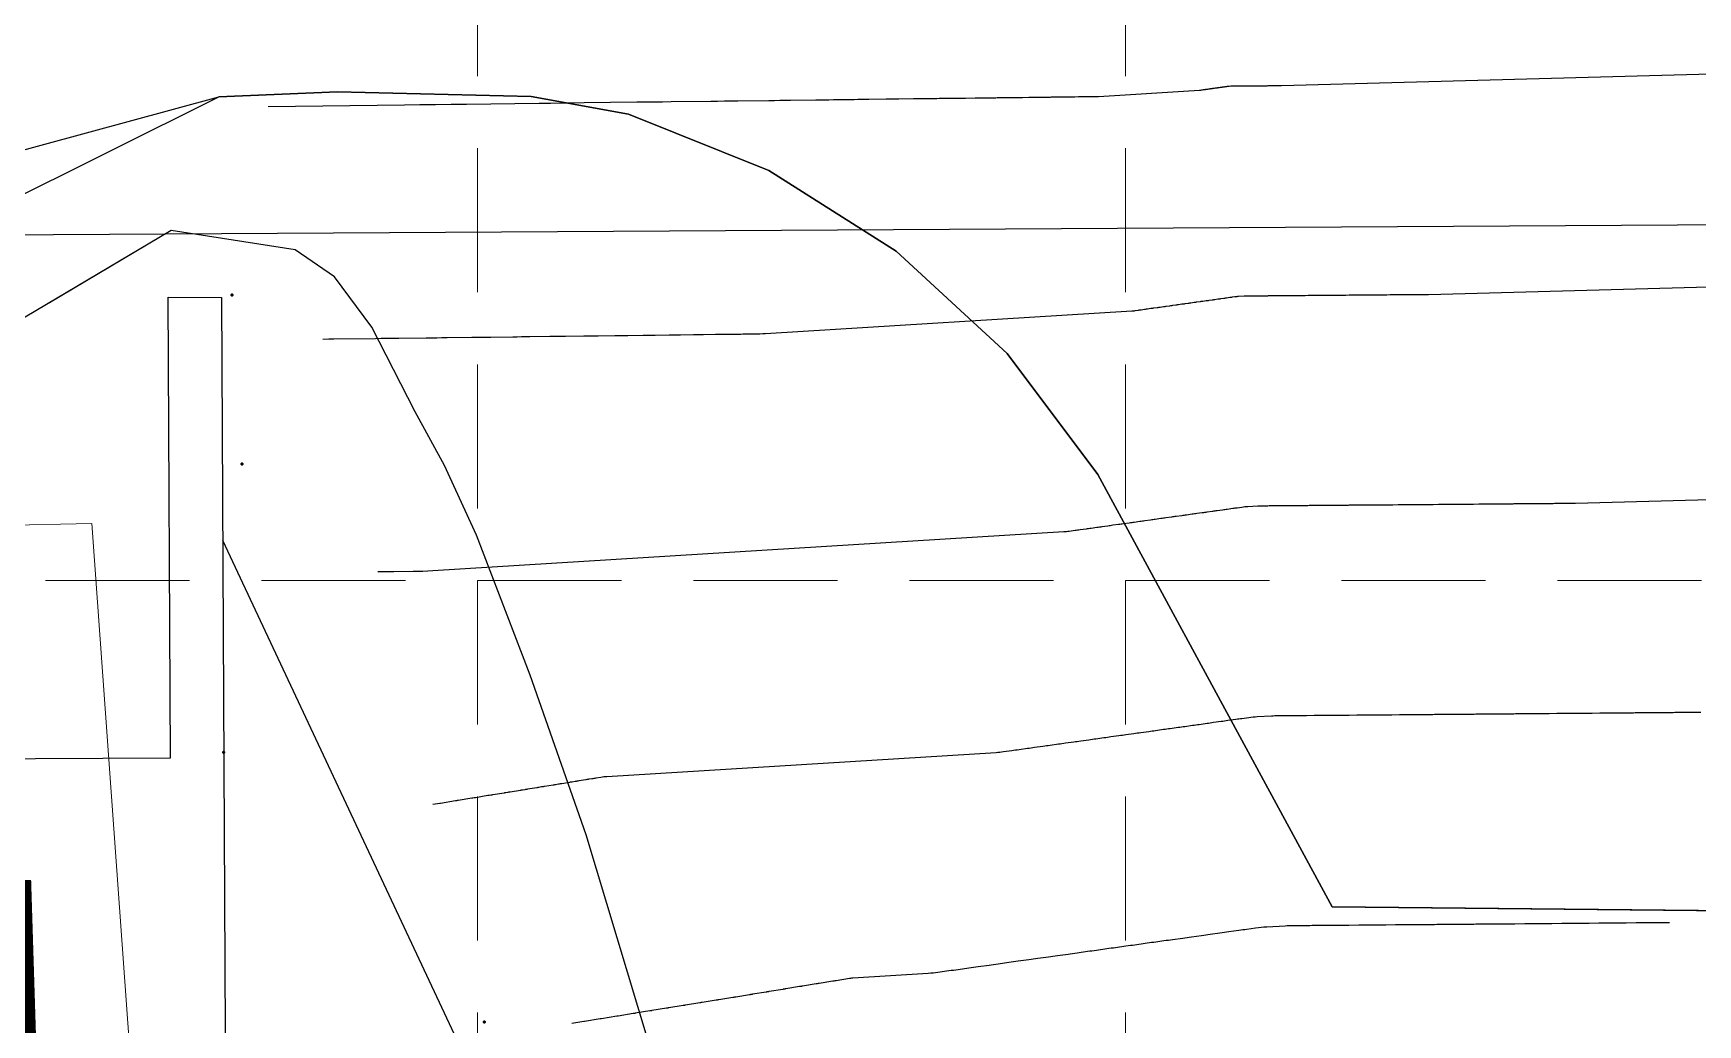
# Model space of a CAD drawing. Header units: feet. Extents: x 2331696 to 2332706, y 6924295 to 6924927.
# Drawn here: x 2332001.16 to 2332041.61, y 6924710.36 to 6924734.45 of the extents above; entities that cross this region are included whole.
import ezdxf

# ---------------------------------------------------------------- set-up
doc = ezdxf.new("R2010")
doc.units = ezdxf.units.FT
doc.header["$MEASUREMENT"] = 0
doc.linetypes.add('DASHED', pattern=[0.75, 0.5, -0.25])
doc.linetypes.add('HIDDEN', pattern=[0.375, 0.25, -0.125])
for name, color, linetype in [('BNDY', 7, 'Continuous'), ('EC', 35, 'Continuous'), ('EX-SPOT-ELEV', 7, 'Continuous'), ('EX-WL', 140, 'Continuous'), ('GRID', 254, 'HIDDEN'), ('Level 58', 7, 'Continuous'), ('PC', 35, 'Continuous'), ('SRF-FLT', 7, 'Continuous'), ('TXT-FRZ', 4, 'Continuous')]:
    doc.layers.add(name, color=color, linetype=linetype)

# ---------------------------------------------------------------- blocks, each defined once
blk = doc.blocks.new('SURFPT_127')
at = {"layer": 'Level 58', "color": 51, "linetype": 'Continuous', "lineweight": 53}
blk.add_point((0, 0), dxfattribs=at)
blk = doc.blocks.new('SURFPT_128')
at = {"layer": 'Level 58', "color": 51, "linetype": 'Continuous', "lineweight": 53}
blk.add_point((0, 0), dxfattribs=at)
blk = doc.blocks.new('SURFPT_135')
at = {"layer": 'Level 58', "color": 51, "linetype": 'Continuous', "lineweight": 53}
blk.add_point((0, 0), dxfattribs=at)
blk = doc.blocks.new('SURFPT_250')
at = {"layer": 'Level 58', "color": 51, "linetype": 'Continuous', "lineweight": 53}
blk.add_point((0, 0), dxfattribs=at)
blk = doc.blocks.new('SURFPT_442')
at = {"layer": 'Level 58', "color": 51, "linetype": 'Continuous', "lineweight": 53}
blk.add_point((0, 0), dxfattribs=at)
blk = doc.blocks.new('SURFPT_446')
at = {"layer": 'Level 58', "color": 51, "linetype": 'Continuous', "lineweight": 53}
blk.add_point((0, 0), dxfattribs=at)
blk = doc.blocks.new('SURFPT_447')
at = {"layer": 'Level 58', "color": 51, "linetype": 'Continuous', "lineweight": 53}
blk.add_point((0, 0), dxfattribs=at)
blk = doc.blocks.new('SURFPT_639')
at = {"layer": 'Level 58', "color": 51, "linetype": 'Continuous', "lineweight": 53}
blk.add_point((0, 0), dxfattribs=at)

msp = doc.modelspace()

# ---------------------------------------------------------------- linework, layer by layer
at = {"layer": 'BNDY', "linetype": 'Continuous', "lineweight": 0}
msp.add_lwpolyline([(2332407.681, 6924806.487), (2332041.18, 6924807.948), (2331770.228, 6924807.948), (2331758.557, 6924760.997), (2331747.073, 6924740.516), (2331779.692, 6924716.106), (2331821.81, 6924719.35), (2331922.003, 6924717.654), (2331921.934, 6924691.763), (2331923.208, 6924656.959), (2331965.925, 6924658.843), (2331963.632, 6924721.698), (2332002.581, 6924722.535), (2332003.901, 6924704.099), (2332100.536, 6924705.982), (2332103.049, 6924720.008), (2332172.135, 6924721.191), (2332172.838, 6924658.214), (2332216.086, 6924649.985), (2332218.475, 6924510.309)], dxfattribs=at)
at = {"layer": 'EC', "flags": 128}
for points, elevation in [([(2332062.811, 6924734.022), (2332031.496, 6924733.17), (2332031.49, 6924733.169), (2332031.484, 6924733.169), (2332031.478, 6924733.169), (2332031.472, 6924733.169), (2332031.453, 6924733.169), (2332031.449, 6924733.169), (2332031.445, 6924733.169), (2332031.441, 6924733.169), (2332031.436, 6924733.169), (2332031.415, 6924733.169), (2332031.41, 6924733.169), (2332031.405, 6924733.169), (2332031.401, 6924733.169), (2332031.396, 6924733.169), (2332031.375, 6924733.168), (2332031.37, 6924733.168), (2332031.366, 6924733.168), (2332031.361, 6924733.168), (2332031.357, 6924733.168), (2332031.335, 6924733.168), (2332031.331, 6924733.168), (2332031.326, 6924733.168), (2332031.322, 6924733.168), (2332031.317, 6924733.168), (2332031.296, 6924733.168), (2332031.291, 6924733.168), (2332031.287, 6924733.168), (2332031.282, 6924733.168), (2332031.278, 6924733.168), (2332031.257, 6924733.167), (2332031.252, 6924733.167), (2332031.247, 6924733.167), (2332031.243, 6924733.167), (2332031.238, 6924733.167), (2332031.217, 6924733.167), (2332031.213, 6924733.167), (2332031.208, 6924733.167), (2332031.204, 6924733.167), (2332031.199, 6924733.167), (2332031.178, 6924733.167), (2332031.173, 6924733.167), (2332031.169, 6924733.167), (2332031.164, 6924733.167), (2332031.16, 6924733.167), (2332031.138, 6924733.166), (2332031.134, 6924733.166), (2332031.129, 6924733.166), (2332031.125, 6924733.166), (2332031.12, 6924733.166), (2332031.099, 6924733.166), (2332031.095, 6924733.166), (2332031.09, 6924733.166), (2332031.085, 6924733.166), (2332031.081, 6924733.166), (2332031.06, 6924733.166), (2332031.055, 6924733.166), (2332031.051, 6924733.166), (2332031.046, 6924733.166), (2332031.042, 6924733.166), (2332031.021, 6924733.165), (2332031.016, 6924733.165), (2332031.011, 6924733.165), (2332031.007, 6924733.165), (2332031.002, 6924733.165), (2332030.981, 6924733.165), (2332030.977, 6924733.165), (2332030.972, 6924733.165), (2332030.968, 6924733.165), (2332030.963, 6924733.165), (2332030.942, 6924733.165), (2332030.937, 6924733.165), (2332030.933, 6924733.165), (2332030.928, 6924733.165), (2332030.924, 6924733.165), (2332030.903, 6924733.164), (2332030.898, 6924733.164), (2332030.894, 6924733.164), (2332030.889, 6924733.164), (2332030.885, 6924733.164), (2332030.864, 6924733.164), (2332030.859, 6924733.164), (2332030.855, 6924733.164), (2332030.85, 6924733.164), (2332030.845, 6924733.164), (2332030.824, 6924733.164), (2332030.82, 6924733.164), (2332030.815, 6924733.164), (2332030.811, 6924733.164), (2332030.806, 6924733.164), (2332030.785, 6924733.164), (2332030.781, 6924733.163), (2332030.776, 6924733.163), (2332030.772, 6924733.163), (2332030.767, 6924733.163), (2332030.746, 6924733.163), (2332030.742, 6924733.163), (2332030.737, 6924733.163), (2332030.733, 6924733.163), (2332030.728, 6924733.163), (2332030.707, 6924733.163), (2332030.702, 6924733.163), (2332030.698, 6924733.163), (2332030.693, 6924733.163), (2332030.689, 6924733.163), (2332030.668, 6924733.163), (2332030.663, 6924733.163), (2332030.659, 6924733.162), (2332030.654, 6924733.162), (2332030.65, 6924733.162), (2332030.629, 6924733.162), (2332030.624, 6924733.162), (2332030.62, 6924733.162), (2332030.615, 6924733.162), (2332030.611, 6924733.162), (2332030.59, 6924733.162), (2332030.585, 6924733.162), (2332030.581, 6924733.162), (2332030.576, 6924733.162), (2332030.572, 6924733.162), (2332030.551, 6924733.162), (2332030.546, 6924733.162), (2332030.542, 6924733.162), (2332030.537, 6924733.161), (2332030.533, 6924733.161), (2332030.512, 6924733.161), (2332030.507, 6924733.161), (2332030.503, 6924733.161), (2332030.498, 6924733.161), (2332030.494, 6924733.161), (2332030.473, 6924733.161), (2332030.468, 6924733.161), (2332030.464, 6924733.161), (2332030.459, 6924733.161), (2332030.455, 6924733.161), (2332030.434, 6924733.161), (2332030.429, 6924733.161), (2332030.425, 6924733.161), (2332030.42, 6924733.161), (2332030.416, 6924733.16), (2332030.395, 6924733.16), (2332030.39, 6924733.16), (2332030.386, 6924733.16), (2332030.381, 6924733.16), (2332030.377, 6924733.16), (2332030.356, 6924733.16), (2332030.351, 6924733.16), (2332030.347, 6924733.16), (2332030.342, 6924733.16), (2332030.338, 6924733.16), (2332030.317, 6924733.16), (2332030.312, 6924733.16), (2332030.308, 6924733.16), (2332030.303, 6924733.16), (2332030.299, 6924733.16), (2332030.278, 6924733.159), (2332030.273, 6924733.159), (2332030.269, 6924733.159), (2332030.264, 6924733.159), (2332030.26, 6924733.159), (2332030.221, 6924733.157), (2332030.215, 6924733.156), (2332030.209, 6924733.156), (2332030.203, 6924733.155), (2332030.198, 6924733.154), (2332030.179, 6924733.152), (2332030.174, 6924733.151), (2332030.17, 6924733.151), (2332030.166, 6924733.15), (2332030.162, 6924733.15), (2332030.141, 6924733.146), (2332030.136, 6924733.146), (2332030.131, 6924733.145), (2332030.127, 6924733.145), (2332030.122, 6924733.144), (2332030.101, 6924733.141), (2332030.097, 6924733.14), (2332030.092, 6924733.14), (2332030.088, 6924733.139), (2332030.083, 6924733.138), (2332030.062, 6924733.135), (2332030.057, 6924733.135), (2332030.053, 6924733.134), (2332030.048, 6924733.134), (2332030.043, 6924733.133), (2332030.022, 6924733.13), (2332030.017, 6924733.129), (2332030.013, 6924733.129), (2332030.008, 6924733.128), (2332030.004, 6924733.127), (2332029.982, 6924733.124), (2332029.977, 6924733.124), (2332029.973, 6924733.123), (2332029.968, 6924733.122), (2332029.964, 6924733.122), (2332029.942, 6924733.119), (2332029.937, 6924733.118), (2332029.933, 6924733.117), (2332029.928, 6924733.117), (2332029.923, 6924733.116), (2332029.901, 6924733.113), (2332029.897, 6924733.112), (2332029.892, 6924733.112), (2332029.887, 6924733.111), (2332029.883, 6924733.11), (2332029.861, 6924733.107), (2332029.856, 6924733.107), (2332029.851, 6924733.106), (2332029.847, 6924733.105), (2332029.842, 6924733.105), (2332029.82, 6924733.102), (2332029.815, 6924733.101), (2332029.81, 6924733.1), (2332029.805, 6924733.1), (2332029.801, 6924733.099), (2332029.778, 6924733.096), (2332029.774, 6924733.095), (2332029.769, 6924733.095), (2332029.764, 6924733.094), (2332029.759, 6924733.093), (2332029.737, 6924733.09), (2332029.732, 6924733.089), (2332029.727, 6924733.089), (2332029.722, 6924733.088), (2332029.718, 6924733.087), (2332029.695, 6924733.084), (2332029.69, 6924733.084), (2332029.685, 6924733.083), (2332029.681, 6924733.082), (2332029.676, 6924733.082), (2332029.653, 6924733.078), (2332029.648, 6924733.078), (2332029.643, 6924733.077), (2332029.638, 6924733.076), (2332029.633, 6924733.076), (2332029.611, 6924733.073), (2332029.606, 6924733.072), (2332029.601, 6924733.071), (2332029.596, 6924733.07), (2332029.591, 6924733.07), (2332029.568, 6924733.067), (2332029.563, 6924733.066), (2332029.558, 6924733.065), (2332029.553, 6924733.065), (2332029.548, 6924733.064), (2332029.525, 6924733.061), (2332029.52, 6924733.06), (2332029.515, 6924733.059), (2332029.51, 6924733.059), (2332029.505, 6924733.059), (2332027.049, 6924732.907), (2332027.029, 6924732.906), (2332027.01, 6924732.905), (2332026.991, 6924732.905), (2332026.972, 6924732.904), (2332026.909, 6924732.904), (2332026.896, 6924732.904), (2332026.882, 6924732.903), (2332026.869, 6924732.903), (2332026.856, 6924732.903), (2332026.778, 6924732.902), (2332026.762, 6924732.902), (2332026.745, 6924732.902), (2332026.729, 6924732.902), (2332026.712, 6924732.901), (2332026.632, 6924732.9), (2332026.615, 6924732.9), (2332026.598, 6924732.9), (2332026.581, 6924732.9), (2332026.564, 6924732.9), (2332026.476, 6924732.899), (2332026.457, 6924732.898), (2332026.439, 6924732.898), (2332026.42, 6924732.898), (2332026.401, 6924732.898), (2332026.307, 6924732.896), (2332026.287, 6924732.896), (2332026.267, 6924732.896), (2332026.246, 6924732.896), (2332026.226, 6924732.895), (2332026.124, 6924732.894), (2332026.102, 6924732.894), (2332026.08, 6924732.894), (2332026.058, 6924732.893), (2332026.036, 6924732.893), (2332025.924, 6924732.892), (2332025.9, 6924732.892), (2332025.876, 6924732.891), (2332025.852, 6924732.891), (2332025.828, 6924732.891), (2332025.706, 6924732.889), (2332025.68, 6924732.889), (2332025.654, 6924732.889), (2332025.628, 6924732.888), (2332025.601, 6924732.888), (2332025.467, 6924732.886), (2332025.438, 6924732.886), (2332025.409, 6924732.886), (2332025.381, 6924732.885), (2332025.352, 6924732.885), (2332025.204, 6924732.883), (2332025.172, 6924732.883), (2332025.14, 6924732.882), (2332025.108, 6924732.882), (2332025.076, 6924732.882), (2332024.912, 6924732.88), (2332024.877, 6924732.879), (2332024.841, 6924732.879), (2332024.806, 6924732.878), (2332024.771, 6924732.878), (2332024.587, 6924732.876), (2332024.548, 6924732.875), (2332024.508, 6924732.875), (2332024.469, 6924732.874), (2332024.43, 6924732.874), (2332024.223, 6924732.871), (2332024.179, 6924732.871), (2332024.135, 6924732.87), (2332024.091, 6924732.87), (2332024.046, 6924732.869), (2332023.813, 6924732.866), (2332023.763, 6924732.866), (2332023.713, 6924732.865), (2332023.663, 6924732.865), (2332023.613, 6924732.864), (2332023.346, 6924732.861), (2332023.289, 6924732.86), (2332023.232, 6924732.859), (2332023.175, 6924732.859), (2332023.118, 6924732.858), (2332022.811, 6924732.854), (2332022.746, 6924732.853), (2332022.68, 6924732.853), (2332022.614, 6924732.852), (2332022.549, 6924732.851), (2332022.192, 6924732.847), (2332022.116, 6924732.846), (2332022.039, 6924732.845), (2332021.963, 6924732.844), (2332021.886, 6924732.843), (2332021.466, 6924732.838), (2332021.376, 6924732.837), (2332021.286, 6924732.836), (2332021.196, 6924732.835), (2332021.106, 6924732.834), (2332020.603, 6924732.828), (2332020.496, 6924732.826), (2332020.388, 6924732.825), (2332020.28, 6924732.824), (2332020.173, 6924732.822), (2332019.562, 6924732.815), (2332019.431, 6924732.813), (2332019.3, 6924732.812), (2332019.169, 6924732.81), (2332019.038, 6924732.809), (2332018.278, 6924732.8), (2332018.116, 6924732.798), (2332017.953, 6924732.796), (2332017.79, 6924732.794), (2332017.627, 6924732.792), (2332016.659, 6924732.78), (2332016.451, 6924732.777), (2332016.243, 6924732.775), (2332016.036, 6924732.772), (2332015.828, 6924732.77), (2332014.549, 6924732.755), (2332014.275, 6924732.751), (2332014.001, 6924732.748), (2332013.727, 6924732.745), (2332013.453, 6924732.741), (2332011.688, 6924732.72), (2332011.31, 6924732.715), (2332010.932, 6924732.711), (2332010.554, 6924732.706), (2332010.176, 6924732.702), (2332006.861, 6924732.662)], 696), ([(2332059.343, 6924728.757), (2332035.069, 6924728.096), (2332035.047, 6924728.096), (2332035.026, 6924728.095), (2332035.004, 6924728.095), (2332034.983, 6924728.095), (2332034.913, 6924728.094), (2332034.898, 6924728.094), (2332034.883, 6924728.094), (2332034.868, 6924728.094), (2332034.853, 6924728.094), (2332034.774, 6924728.093), (2332034.757, 6924728.093), (2332034.74, 6924728.093), (2332034.723, 6924728.093), (2332034.706, 6924728.093), (2332034.629, 6924728.092), (2332034.613, 6924728.092), (2332034.597, 6924728.092), (2332034.58, 6924728.092), (2332034.564, 6924728.091), (2332034.487, 6924728.091), (2332034.47, 6924728.091), (2332034.454, 6924728.091), (2332034.437, 6924728.09), (2332034.421, 6924728.09), (2332034.344, 6924728.09), (2332034.327, 6924728.09), (2332034.311, 6924728.089), (2332034.295, 6924728.089), (2332034.278, 6924728.089), (2332034.201, 6924728.088), (2332034.185, 6924728.088), (2332034.168, 6924728.088), (2332034.152, 6924728.088), (2332034.135, 6924728.088), (2332034.059, 6924728.087), (2332034.042, 6924728.087), (2332034.026, 6924728.087), (2332034.009, 6924728.087), (2332033.993, 6924728.087), (2332033.916, 6924728.086), (2332033.899, 6924728.086), (2332033.883, 6924728.086), (2332033.867, 6924728.086), (2332033.85, 6924728.086), (2332033.773, 6924728.085), (2332033.757, 6924728.085), (2332033.74, 6924728.085), (2332033.724, 6924728.085), (2332033.708, 6924728.084), (2332033.631, 6924728.084), (2332033.614, 6924728.084), (2332033.598, 6924728.084), (2332033.582, 6924728.083), (2332033.565, 6924728.083), (2332033.489, 6924728.083), (2332033.472, 6924728.082), (2332033.456, 6924728.082), (2332033.439, 6924728.082), (2332033.423, 6924728.082), (2332033.346, 6924728.081), (2332033.33, 6924728.081), (2332033.313, 6924728.081), (2332033.297, 6924728.081), (2332033.281, 6924728.081), (2332033.204, 6924728.08), (2332033.188, 6924728.08), (2332033.171, 6924728.08), (2332033.155, 6924728.08), (2332033.138, 6924728.08), (2332033.062, 6924728.079), (2332033.045, 6924728.079), (2332033.029, 6924728.079), (2332033.013, 6924728.079), (2332032.996, 6924728.079), (2332032.92, 6924728.078), (2332032.903, 6924728.078), (2332032.887, 6924728.078), (2332032.87, 6924728.078), (2332032.854, 6924728.077), (2332032.778, 6924728.077), (2332032.761, 6924728.077), (2332032.745, 6924728.076), (2332032.728, 6924728.076), (2332032.712, 6924728.076), (2332032.636, 6924728.076), (2332032.619, 6924728.075), (2332032.603, 6924728.075), (2332032.587, 6924728.075), (2332032.57, 6924728.075), (2332032.494, 6924728.074), (2332032.477, 6924728.074), (2332032.461, 6924728.074), (2332032.445, 6924728.074), (2332032.428, 6924728.074), (2332032.352, 6924728.073), (2332032.336, 6924728.073), (2332032.319, 6924728.073), (2332032.303, 6924728.073), (2332032.287, 6924728.073), (2332032.21, 6924728.072), (2332032.194, 6924728.072), (2332032.178, 6924728.072), (2332032.161, 6924728.072), (2332032.145, 6924728.072), (2332032.069, 6924728.071), (2332032.052, 6924728.071), (2332032.036, 6924728.071), (2332032.02, 6924728.071), (2332032.003, 6924728.07), (2332031.927, 6924728.07), (2332031.911, 6924728.07), (2332031.894, 6924728.069), (2332031.878, 6924728.069), (2332031.862, 6924728.069), (2332031.786, 6924728.069), (2332031.769, 6924728.068), (2332031.753, 6924728.068), (2332031.737, 6924728.068), (2332031.72, 6924728.068), (2332031.644, 6924728.067), (2332031.628, 6924728.067), (2332031.611, 6924728.067), (2332031.595, 6924728.067), (2332031.579, 6924728.067), (2332031.503, 6924728.066), (2332031.486, 6924728.066), (2332031.47, 6924728.066), (2332031.454, 6924728.066), (2332031.438, 6924728.066), (2332031.361, 6924728.065), (2332031.345, 6924728.065), (2332031.329, 6924728.065), (2332031.313, 6924728.065), (2332031.296, 6924728.065), (2332031.22, 6924728.064), (2332031.204, 6924728.064), (2332031.188, 6924728.064), (2332031.171, 6924728.064), (2332031.155, 6924728.063), (2332031.079, 6924728.063), (2332031.063, 6924728.063), (2332031.047, 6924728.063), (2332031.03, 6924728.062), (2332031.014, 6924728.062), (2332030.938, 6924728.062), (2332030.922, 6924728.061), (2332030.906, 6924728.061), (2332030.889, 6924728.061), (2332030.873, 6924728.061), (2332030.797, 6924728.06), (2332030.781, 6924728.06), (2332030.765, 6924728.06), (2332030.748, 6924728.06), (2332030.732, 6924728.06), (2332030.656, 6924728.059), (2332030.64, 6924728.059), (2332030.624, 6924728.059), (2332030.607, 6924728.058), (2332030.591, 6924728.057), (2332030.45, 6924728.05), (2332030.428, 6924728.048), (2332030.407, 6924728.046), (2332030.386, 6924728.044), (2332030.365, 6924728.041), (2332030.296, 6924728.032), (2332030.281, 6924728.03), (2332030.267, 6924728.028), (2332030.252, 6924728.026), (2332030.237, 6924728.024), (2332030.159, 6924728.013), (2332030.142, 6924728.01), (2332030.125, 6924728.008), (2332030.109, 6924728.006), (2332030.092, 6924728.003), (2332030.016, 6924727.993), (2332029.999, 6924727.99), (2332029.983, 6924727.988), (2332029.967, 6924727.986), (2332029.95, 6924727.984), (2332029.873, 6924727.973), (2332029.856, 6924727.971), (2332029.84, 6924727.968), (2332029.823, 6924727.966), (2332029.807, 6924727.964), (2332029.729, 6924727.953), (2332029.712, 6924727.95), (2332029.696, 6924727.948), (2332029.679, 6924727.946), (2332029.663, 6924727.943), (2332029.584, 6924727.933), (2332029.568, 6924727.93), (2332029.551, 6924727.928), (2332029.534, 6924727.926), (2332029.517, 6924727.923), (2332029.439, 6924727.912), (2332029.422, 6924727.91), (2332029.405, 6924727.908), (2332029.388, 6924727.905), (2332029.371, 6924727.903), (2332029.292, 6924727.892), (2332029.275, 6924727.889), (2332029.258, 6924727.887), (2332029.241, 6924727.885), (2332029.224, 6924727.882), (2332029.144, 6924727.871), (2332029.127, 6924727.869), (2332029.11, 6924727.866), (2332029.093, 6924727.864), (2332029.076, 6924727.862), (2332028.996, 6924727.85), (2332028.979, 6924727.848), (2332028.962, 6924727.846), (2332028.944, 6924727.843), (2332028.927, 6924727.841), (2332028.846, 6924727.83), (2332028.829, 6924727.827), (2332028.812, 6924727.825), (2332028.795, 6924727.822), (2332028.777, 6924727.82), (2332028.696, 6924727.809), (2332028.679, 6924727.806), (2332028.661, 6924727.804), (2332028.644, 6924727.801), (2332028.626, 6924727.799), (2332028.545, 6924727.787), (2332028.527, 6924727.785), (2332028.509, 6924727.783), (2332028.492, 6924727.78), (2332028.474, 6924727.778), (2332028.392, 6924727.766), (2332028.374, 6924727.764), (2332028.357, 6924727.761), (2332028.339, 6924727.759), (2332028.322, 6924727.756), (2332028.239, 6924727.745), (2332028.221, 6924727.742), (2332028.203, 6924727.74), (2332028.185, 6924727.737), (2332028.168, 6924727.735), (2332028.084, 6924727.723), (2332028.066, 6924727.721), (2332028.048, 6924727.718), (2332028.031, 6924727.716), (2332028.013, 6924727.713), (2332027.929, 6924727.702), (2332027.911, 6924727.699), (2332027.893, 6924727.697), (2332027.875, 6924727.696), (2332027.856, 6924727.694), (2332018.957, 6924727.146), (2332018.888, 6924727.142), (2332018.819, 6924727.139), (2332018.749, 6924727.137), (2332018.68, 6924727.136), (2332018.453, 6924727.133), (2332018.404, 6924727.133), (2332018.356, 6924727.132), (2332018.307, 6924727.132), (2332018.259, 6924727.131), (2332017.979, 6924727.128), (2332017.919, 6924727.127), (2332017.859, 6924727.126), (2332017.799, 6924727.125), (2332017.739, 6924727.125), (2332017.449, 6924727.121), (2332017.387, 6924727.12), (2332017.325, 6924727.12), (2332017.262, 6924727.119), (2332017.2, 6924727.118), (2332016.884, 6924727.114), (2332016.816, 6924727.114), (2332016.748, 6924727.113), (2332016.68, 6924727.112), (2332016.613, 6924727.111), (2332016.271, 6924727.107), (2332016.198, 6924727.106), (2332016.125, 6924727.105), (2332016.051, 6924727.104), (2332015.978, 6924727.103), (2332015.607, 6924727.099), (2332015.527, 6924727.098), (2332015.448, 6924727.097), (2332015.368, 6924727.096), (2332015.289, 6924727.095), (2332014.884, 6924727.09), (2332014.797, 6924727.089), (2332014.711, 6924727.088), (2332014.624, 6924727.087), (2332014.537, 6924727.086), (2332014.094, 6924727.081), (2332013.999, 6924727.08), (2332013.904, 6924727.078), (2332013.81, 6924727.077), (2332013.715, 6924727.076), (2332013.228, 6924727.07), (2332013.124, 6924727.069), (2332013.019, 6924727.068), (2332012.915, 6924727.066), (2332012.811, 6924727.065), (2332012.274, 6924727.059), (2332012.158, 6924727.057), (2332012.043, 6924727.056), (2332011.928, 6924727.055), (2332011.813, 6924727.053), (2332011.217, 6924727.046), (2332011.089, 6924727.044), (2332010.961, 6924727.043), (2332010.833, 6924727.041), (2332010.706, 6924727.04), (2332010.04, 6924727.032), (2332009.898, 6924727.03), (2332009.755, 6924727.028), (2332009.612, 6924727.027), (2332009.47, 6924727.025), (2332008.463, 6924727.013), (2332008.432, 6924727.012), (2332008.402, 6924727.012), (2332008.371, 6924727.012), (2332008.34, 6924727.011), (2332008.197, 6924727.009)], 697), ([(2332055.875, 6924723.492), (2332038.642, 6924723.023), (2332038.605, 6924723.022), (2332038.568, 6924723.022), (2332038.531, 6924723.021), (2332038.494, 6924723.021), (2332038.373, 6924723.02), (2332038.347, 6924723.019), (2332038.321, 6924723.019), (2332038.295, 6924723.019), (2332038.269, 6924723.019), (2332038.133, 6924723.018), (2332038.103, 6924723.017), (2332038.074, 6924723.017), (2332038.045, 6924723.017), (2332038.016, 6924723.017), (2332037.884, 6924723.016), (2332037.856, 6924723.015), (2332037.828, 6924723.015), (2332037.8, 6924723.015), (2332037.771, 6924723.015), (2332037.638, 6924723.014), (2332037.61, 6924723.013), (2332037.581, 6924723.013), (2332037.553, 6924723.013), (2332037.524, 6924723.013), (2332037.392, 6924723.012), (2332037.364, 6924723.011), (2332037.335, 6924723.011), (2332037.307, 6924723.011), (2332037.278, 6924723.011), (2332037.146, 6924723.01), (2332037.118, 6924723.009), (2332037.089, 6924723.009), (2332037.061, 6924723.009), (2332037.032, 6924723.009), (2332036.9, 6924723.008), (2332036.872, 6924723.007), (2332036.843, 6924723.007), (2332036.815, 6924723.007), (2332036.786, 6924723.007), (2332036.654, 6924723.005), (2332036.626, 6924723.005), (2332036.597, 6924723.005), (2332036.569, 6924723.005), (2332036.541, 6924723.005), (2332036.408, 6924723.003), (2332036.38, 6924723.003), (2332036.352, 6924723.003), (2332036.323, 6924723.003), (2332036.295, 6924723.003), (2332036.163, 6924723.001), (2332036.134, 6924723.001), (2332036.106, 6924723.001), (2332036.078, 6924723.001), (2332036.049, 6924723.001), (2332035.917, 6924722.999), (2332035.889, 6924722.999), (2332035.861, 6924722.999), (2332035.832, 6924722.999), (2332035.804, 6924722.998), (2332035.672, 6924722.997), (2332035.644, 6924722.997), (2332035.615, 6924722.997), (2332035.587, 6924722.997), (2332035.559, 6924722.996), (2332035.427, 6924722.995), (2332035.398, 6924722.995), (2332035.37, 6924722.995), (2332035.342, 6924722.995), (2332035.313, 6924722.994), (2332035.182, 6924722.993), (2332035.153, 6924722.993), (2332035.125, 6924722.993), (2332035.097, 6924722.993), (2332035.068, 6924722.992), (2332034.937, 6924722.991), (2332034.908, 6924722.991), (2332034.88, 6924722.991), (2332034.852, 6924722.991), (2332034.824, 6924722.99), (2332034.692, 6924722.989), (2332034.663, 6924722.989), (2332034.635, 6924722.989), (2332034.607, 6924722.989), (2332034.579, 6924722.988), (2332034.447, 6924722.987), (2332034.419, 6924722.987), (2332034.391, 6924722.987), (2332034.362, 6924722.987), (2332034.334, 6924722.986), (2332034.202, 6924722.985), (2332034.174, 6924722.985), (2332034.146, 6924722.985), (2332034.118, 6924722.985), (2332034.09, 6924722.984), (2332033.958, 6924722.983), (2332033.93, 6924722.983), (2332033.902, 6924722.983), (2332033.873, 6924722.983), (2332033.845, 6924722.982), (2332033.714, 6924722.981), (2332033.685, 6924722.981), (2332033.657, 6924722.981), (2332033.629, 6924722.981), (2332033.601, 6924722.98), (2332033.469, 6924722.979), (2332033.441, 6924722.979), (2332033.413, 6924722.979), (2332033.385, 6924722.979), (2332033.357, 6924722.978), (2332033.225, 6924722.977), (2332033.197, 6924722.977), (2332033.169, 6924722.977), (2332033.141, 6924722.977), (2332033.113, 6924722.976), (2332032.981, 6924722.975), (2332032.953, 6924722.975), (2332032.925, 6924722.975), (2332032.897, 6924722.975), (2332032.869, 6924722.974), (2332032.738, 6924722.973), (2332032.709, 6924722.973), (2332032.681, 6924722.973), (2332032.653, 6924722.973), (2332032.625, 6924722.972), (2332032.494, 6924722.971), (2332032.466, 6924722.971), (2332032.438, 6924722.971), (2332032.41, 6924722.971), (2332032.381, 6924722.97), (2332032.25, 6924722.969), (2332032.222, 6924722.969), (2332032.194, 6924722.969), (2332032.166, 6924722.969), (2332032.138, 6924722.968), (2332032.007, 6924722.967), (2332031.979, 6924722.967), (2332031.951, 6924722.967), (2332031.923, 6924722.967), (2332031.895, 6924722.966), (2332031.764, 6924722.965), (2332031.735, 6924722.965), (2332031.707, 6924722.965), (2332031.679, 6924722.965), (2332031.651, 6924722.964), (2332031.52, 6924722.963), (2332031.492, 6924722.963), (2332031.464, 6924722.963), (2332031.436, 6924722.963), (2332031.408, 6924722.962), (2332031.277, 6924722.961), (2332031.249, 6924722.961), (2332031.221, 6924722.961), (2332031.193, 6924722.961), (2332031.165, 6924722.96), (2332031.034, 6924722.959), (2332031.006, 6924722.959), (2332030.978, 6924722.958), (2332030.95, 6924722.957), (2332030.922, 6924722.956), (2332030.678, 6924722.943), (2332030.642, 6924722.94), (2332030.605, 6924722.937), (2332030.569, 6924722.933), (2332030.532, 6924722.928), (2332030.414, 6924722.912), (2332030.388, 6924722.908), (2332030.363, 6924722.905), (2332030.337, 6924722.901), (2332030.312, 6924722.898), (2332030.177, 6924722.879), (2332030.148, 6924722.875), (2332030.119, 6924722.871), (2332030.09, 6924722.867), (2332030.061, 6924722.863), (2332029.93, 6924722.844), (2332029.902, 6924722.841), (2332029.874, 6924722.837), (2332029.846, 6924722.833), (2332029.818, 6924722.829), (2332029.684, 6924722.81), (2332029.656, 6924722.806), (2332029.627, 6924722.802), (2332029.599, 6924722.798), (2332029.57, 6924722.794), (2332029.436, 6924722.776), (2332029.407, 6924722.772), (2332029.379, 6924722.768), (2332029.35, 6924722.764), (2332029.321, 6924722.76), (2332029.187, 6924722.741), (2332029.158, 6924722.737), (2332029.129, 6924722.733), (2332029.1, 6924722.729), (2332029.071, 6924722.725), (2332028.935, 6924722.706), (2332028.906, 6924722.702), (2332028.877, 6924722.698), (2332028.848, 6924722.694), (2332028.819, 6924722.689), (2332028.683, 6924722.67), (2332028.653, 6924722.666), (2332028.624, 6924722.662), (2332028.595, 6924722.658), (2332028.566, 6924722.654), (2332028.428, 6924722.635), (2332028.399, 6924722.631), (2332028.369, 6924722.627), (2332028.34, 6924722.623), (2332028.31, 6924722.618), (2332028.172, 6924722.599), (2332028.143, 6924722.595), (2332028.113, 6924722.591), (2332028.083, 6924722.587), (2332028.054, 6924722.583), (2332027.914, 6924722.563), (2332027.885, 6924722.559), (2332027.855, 6924722.555), (2332027.825, 6924722.551), (2332027.795, 6924722.547), (2332027.655, 6924722.527), (2332027.625, 6924722.523), (2332027.595, 6924722.519), (2332027.565, 6924722.514), (2332027.535, 6924722.51), (2332027.394, 6924722.491), (2332027.364, 6924722.486), (2332027.334, 6924722.482), (2332027.303, 6924722.478), (2332027.273, 6924722.474), (2332027.131, 6924722.454), (2332027.101, 6924722.45), (2332027.07, 6924722.445), (2332027.04, 6924722.441), (2332027.01, 6924722.437), (2332026.867, 6924722.417), (2332026.836, 6924722.413), (2332026.805, 6924722.409), (2332026.775, 6924722.404), (2332026.744, 6924722.4), (2332026.6, 6924722.38), (2332026.57, 6924722.376), (2332026.539, 6924722.371), (2332026.508, 6924722.367), (2332026.477, 6924722.363), (2332026.332, 6924722.343), (2332026.301, 6924722.339), (2332026.27, 6924722.335), (2332026.239, 6924722.332), (2332026.208, 6924722.33), (2332010.866, 6924721.385), (2332010.747, 6924721.379), (2332010.627, 6924721.373), (2332010.507, 6924721.37), (2332010.388, 6924721.368), (2332009.918, 6924721.362), (2332009.874, 6924721.361), (2332009.829, 6924721.361), (2332009.785, 6924721.36), (2332009.74, 6924721.36), (2332009.532, 6924721.357)], 698), ([(2332041.685, 6924717.944), (2332041.492, 6924717.942), (2332041.45, 6924717.942), (2332041.409, 6924717.941), (2332041.367, 6924717.941), (2332041.326, 6924717.941), (2332041.139, 6924717.939), (2332041.099, 6924717.939), (2332041.059, 6924717.939), (2332041.019, 6924717.938), (2332040.979, 6924717.938), (2332040.79, 6924717.936), (2332040.749, 6924717.936), (2332040.709, 6924717.936), (2332040.669, 6924717.935), (2332040.628, 6924717.935), (2332040.44, 6924717.933), (2332040.4, 6924717.933), (2332040.359, 6924717.933), (2332040.319, 6924717.932), (2332040.279, 6924717.932), (2332040.091, 6924717.931), (2332040.05, 6924717.93), (2332040.01, 6924717.93), (2332039.97, 6924717.93), (2332039.929, 6924717.929), (2332039.741, 6924717.928), (2332039.701, 6924717.927), (2332039.661, 6924717.927), (2332039.62, 6924717.927), (2332039.58, 6924717.926), (2332039.392, 6924717.925), (2332039.352, 6924717.925), (2332039.312, 6924717.924), (2332039.271, 6924717.924), (2332039.231, 6924717.924), (2332039.043, 6924717.922), (2332039.003, 6924717.922), (2332038.963, 6924717.921), (2332038.922, 6924717.921), (2332038.882, 6924717.921), (2332038.694, 6924717.919), (2332038.654, 6924717.919), (2332038.614, 6924717.918), (2332038.574, 6924717.918), (2332038.534, 6924717.918), (2332038.346, 6924717.916), (2332038.306, 6924717.916), (2332038.265, 6924717.916), (2332038.225, 6924717.915), (2332038.185, 6924717.915), (2332037.998, 6924717.913), (2332037.957, 6924717.913), (2332037.917, 6924717.913), (2332037.877, 6924717.912), (2332037.837, 6924717.912), (2332037.649, 6924717.911), (2332037.609, 6924717.91), (2332037.569, 6924717.91), (2332037.529, 6924717.91), (2332037.489, 6924717.909), (2332037.301, 6924717.908), (2332037.261, 6924717.907), (2332037.221, 6924717.907), (2332037.181, 6924717.907), (2332037.141, 6924717.906), (2332036.953, 6924717.905), (2332036.913, 6924717.904), (2332036.873, 6924717.904), (2332036.833, 6924717.904), (2332036.793, 6924717.903), (2332036.606, 6924717.902), (2332036.566, 6924717.902), (2332036.526, 6924717.901), (2332036.485, 6924717.901), (2332036.445, 6924717.901), (2332036.258, 6924717.899), (2332036.218, 6924717.899), (2332036.178, 6924717.898), (2332036.138, 6924717.898), (2332036.098, 6924717.898), (2332035.911, 6924717.896), (2332035.871, 6924717.896), (2332035.831, 6924717.896), (2332035.791, 6924717.895), (2332035.751, 6924717.895), (2332035.564, 6924717.893), (2332035.524, 6924717.893), (2332035.484, 6924717.893), (2332035.444, 6924717.892), (2332035.404, 6924717.892), (2332035.217, 6924717.891), (2332035.177, 6924717.89), (2332035.137, 6924717.89), (2332035.097, 6924717.89), (2332035.057, 6924717.889), (2332034.87, 6924717.888), (2332034.83, 6924717.887), (2332034.79, 6924717.887), (2332034.75, 6924717.887), (2332034.71, 6924717.886), (2332034.524, 6924717.885), (2332034.484, 6924717.884), (2332034.444, 6924717.884), (2332034.404, 6924717.884), (2332034.364, 6924717.883), (2332034.177, 6924717.882), (2332034.137, 6924717.882), (2332034.097, 6924717.881), (2332034.057, 6924717.881), (2332034.017, 6924717.881), (2332033.831, 6924717.879), (2332033.791, 6924717.879), (2332033.751, 6924717.878), (2332033.711, 6924717.878), (2332033.671, 6924717.878), (2332033.485, 6924717.876), (2332033.445, 6924717.876), (2332033.405, 6924717.876), (2332033.365, 6924717.875), (2332033.325, 6924717.875), (2332033.139, 6924717.873), (2332033.099, 6924717.873), (2332033.059, 6924717.873), (2332033.019, 6924717.872), (2332032.98, 6924717.872), (2332032.793, 6924717.871), (2332032.754, 6924717.87), (2332032.714, 6924717.87), (2332032.674, 6924717.87), (2332032.634, 6924717.869), (2332032.448, 6924717.868), (2332032.408, 6924717.867), (2332032.368, 6924717.867), (2332032.328, 6924717.867), (2332032.289, 6924717.866), (2332032.103, 6924717.865), (2332032.063, 6924717.865), (2332032.023, 6924717.864), (2332031.983, 6924717.864), (2332031.943, 6924717.864), (2332031.758, 6924717.862), (2332031.718, 6924717.862), (2332031.678, 6924717.861), (2332031.638, 6924717.861), (2332031.598, 6924717.861), (2332031.413, 6924717.859), (2332031.373, 6924717.859), (2332031.333, 6924717.858), (2332031.293, 6924717.856), (2332031.254, 6924717.854), (2332030.907, 6924717.835), (2332030.855, 6924717.832), (2332030.803, 6924717.828), (2332030.751, 6924717.822), (2332030.7, 6924717.815), (2332030.531, 6924717.792), (2332030.495, 6924717.787), (2332030.459, 6924717.782), (2332030.423, 6924717.777), (2332030.387, 6924717.772), (2332030.195, 6924717.745), (2332030.154, 6924717.739), (2332030.113, 6924717.734), (2332030.072, 6924717.728), (2332030.031, 6924717.722), (2332029.845, 6924717.696), (2332029.805, 6924717.691), (2332029.765, 6924717.685), (2332029.725, 6924717.679), (2332029.685, 6924717.674), (2332029.496, 6924717.647), (2332029.455, 6924717.642), (2332029.414, 6924717.636), (2332029.374, 6924717.63), (2332029.333, 6924717.625), (2332029.143, 6924717.598), (2332029.102, 6924717.593), (2332029.062, 6924717.587), (2332029.021, 6924717.581), (2332028.98, 6924717.576), (2332028.789, 6924717.549), (2332028.748, 6924717.543), (2332028.707, 6924717.537), (2332028.666, 6924717.532), (2332028.625, 6924717.526), (2332028.432, 6924717.499), (2332028.391, 6924717.493), (2332028.35, 6924717.488), (2332028.308, 6924717.482), (2332028.267, 6924717.476), (2332028.073, 6924717.449), (2332028.032, 6924717.443), (2332027.99, 6924717.437), (2332027.949, 6924717.432), (2332027.907, 6924717.426), (2332027.712, 6924717.399), (2332027.67, 6924717.393), (2332027.628, 6924717.387), (2332027.587, 6924717.381), (2332027.545, 6924717.375), (2332027.348, 6924717.348), (2332027.306, 6924717.342), (2332027.264, 6924717.336), (2332027.222, 6924717.33), (2332027.18, 6924717.324), (2332026.983, 6924717.297), (2332026.94, 6924717.291), (2332026.898, 6924717.285), (2332026.855, 6924717.279), (2332026.813, 6924717.273), (2332026.614, 6924717.246), (2332026.572, 6924717.24), (2332026.529, 6924717.234), (2332026.486, 6924717.228), (2332026.444, 6924717.222), (2332026.243, 6924717.194), (2332026.201, 6924717.188), (2332026.158, 6924717.182), (2332026.115, 6924717.176), (2332026.072, 6924717.17), (2332025.87, 6924717.142), (2332025.827, 6924717.136), (2332025.784, 6924717.13), (2332025.741, 6924717.124), (2332025.698, 6924717.118), (2332025.495, 6924717.089), (2332025.451, 6924717.083), (2332025.408, 6924717.077), (2332025.364, 6924717.071), (2332025.321, 6924717.065), (2332025.117, 6924717.037), (2332025.073, 6924717.03), (2332025.029, 6924717.024), (2332024.985, 6924717.018), (2332024.942, 6924717.012), (2332024.736, 6924716.984), (2332024.692, 6924716.978), (2332024.648, 6924716.973), (2332024.603, 6924716.969), (2332024.559, 6924716.966), (2332015.099, 6924716.383), (2332015.062, 6924716.38), (2332015.026, 6924716.377), (2332014.989, 6924716.372), (2332014.952, 6924716.367), (2332014.829, 6924716.347), (2332014.806, 6924716.343), (2332014.782, 6924716.339), (2332014.758, 6924716.335), (2332014.734, 6924716.331), (2332014.657, 6924716.319), (2332014.64, 6924716.316), (2332014.623, 6924716.313), (2332014.607, 6924716.311), (2332014.59, 6924716.308), (2332014.415, 6924716.28), (2332014.393, 6924716.276), (2332014.371, 6924716.273), (2332014.348, 6924716.269), (2332014.326, 6924716.265), (2332014.253, 6924716.254), (2332014.238, 6924716.251), (2332014.222, 6924716.248), (2332014.206, 6924716.246), (2332014.191, 6924716.243), (2332014.001, 6924716.213), (2332013.98, 6924716.209), (2332013.959, 6924716.206), (2332013.938, 6924716.203), (2332013.918, 6924716.199), (2332013.85, 6924716.188), (2332013.835, 6924716.186), (2332013.821, 6924716.183), (2332013.806, 6924716.181), (2332013.792, 6924716.179), (2332013.585, 6924716.145), (2332013.566, 6924716.142), (2332013.547, 6924716.139), (2332013.528, 6924716.136), (2332013.509, 6924716.133), (2332013.447, 6924716.123), (2332013.434, 6924716.121), (2332013.42, 6924716.119), (2332013.407, 6924716.116), (2332013.394, 6924716.114), (2332013.168, 6924716.078), (2332013.151, 6924716.075), (2332013.134, 6924716.072), (2332013.117, 6924716.069), (2332013.1, 6924716.067), (2332013.044, 6924716.058), (2332013.032, 6924716.056), (2332013.021, 6924716.054), (2332013.009, 6924716.052), (2332012.997, 6924716.05), (2332012.749, 6924716.01), (2332012.735, 6924716.008), (2332012.72, 6924716.005), (2332012.705, 6924716.003), (2332012.69, 6924716), (2332012.642, 6924715.993), (2332012.632, 6924715.991), (2332012.621, 6924715.989), (2332012.611, 6924715.987), (2332012.601, 6924715.986), (2332012.329, 6924715.942), (2332012.317, 6924715.94), (2332012.305, 6924715.938), (2332012.293, 6924715.936), (2332012.28, 6924715.934), (2332012.24, 6924715.927), (2332012.232, 6924715.926), (2332012.223, 6924715.925), (2332012.215, 6924715.923), (2332012.206, 6924715.922), (2332011.907, 6924715.873), (2332011.898, 6924715.872), (2332011.888, 6924715.87), (2332011.879, 6924715.869), (2332011.87, 6924715.867), (2332011.839, 6924715.862), (2332011.833, 6924715.861), (2332011.826, 6924715.86), (2332011.82, 6924715.859), (2332011.813, 6924715.858), (2332011.482, 6924715.805), (2332011.476, 6924715.804), (2332011.47, 6924715.803), (2332011.464, 6924715.802), (2332011.458, 6924715.801), (2332011.439, 6924715.798), (2332011.435, 6924715.797), (2332011.431, 6924715.796), (2332011.427, 6924715.796), (2332011.422, 6924715.795), (2332011.054, 6924715.735), (2332011.052, 6924715.735), (2332011.05, 6924715.735), (2332011.048, 6924715.734), (2332011.046, 6924715.734), (2332011.04, 6924715.733), (2332011.038, 6924715.733), (2332011.037, 6924715.732), (2332011.035, 6924715.732), (2332011.034, 6924715.732), (2332010.867, 6924715.705)], 699), ([(2332040.93, 6924712.834), (2332040.775, 6924712.833), (2332040.723, 6924712.833), (2332040.67, 6924712.832), (2332040.618, 6924712.832), (2332040.566, 6924712.831), (2332040.323, 6924712.829), (2332040.271, 6924712.829), (2332040.219, 6924712.829), (2332040.167, 6924712.828), (2332040.115, 6924712.828), (2332039.872, 6924712.826), (2332039.82, 6924712.825), (2332039.768, 6924712.825), (2332039.716, 6924712.824), (2332039.664, 6924712.824), (2332039.421, 6924712.822), (2332039.369, 6924712.822), (2332039.317, 6924712.821), (2332039.265, 6924712.821), (2332039.213, 6924712.82), (2332038.97, 6924712.818), (2332038.918, 6924712.818), (2332038.866, 6924712.817), (2332038.814, 6924712.817), (2332038.762, 6924712.817), (2332038.52, 6924712.815), (2332038.468, 6924712.814), (2332038.416, 6924712.814), (2332038.364, 6924712.813), (2332038.312, 6924712.813), (2332038.07, 6924712.811), (2332038.018, 6924712.81), (2332037.966, 6924712.81), (2332037.914, 6924712.81), (2332037.862, 6924712.809), (2332037.62, 6924712.807), (2332037.568, 6924712.807), (2332037.516, 6924712.806), (2332037.464, 6924712.806), (2332037.412, 6924712.805), (2332037.17, 6924712.803), (2332037.118, 6924712.803), (2332037.066, 6924712.803), (2332037.014, 6924712.802), (2332036.962, 6924712.802), (2332036.72, 6924712.8), (2332036.668, 6924712.799), (2332036.617, 6924712.799), (2332036.565, 6924712.798), (2332036.513, 6924712.798), (2332036.271, 6924712.796), (2332036.219, 6924712.796), (2332036.167, 6924712.795), (2332036.116, 6924712.795), (2332036.064, 6924712.794), (2332035.822, 6924712.792), (2332035.77, 6924712.792), (2332035.718, 6924712.791), (2332035.667, 6924712.791), (2332035.615, 6924712.791), (2332035.373, 6924712.789), (2332035.321, 6924712.788), (2332035.27, 6924712.788), (2332035.218, 6924712.787), (2332035.166, 6924712.787), (2332034.924, 6924712.785), (2332034.873, 6924712.785), (2332034.821, 6924712.784), (2332034.769, 6924712.784), (2332034.717, 6924712.783), (2332034.476, 6924712.781), (2332034.424, 6924712.781), (2332034.373, 6924712.78), (2332034.321, 6924712.78), (2332034.269, 6924712.78), (2332034.028, 6924712.778), (2332033.976, 6924712.777), (2332033.925, 6924712.777), (2332033.873, 6924712.776), (2332033.821, 6924712.776), (2332033.58, 6924712.774), (2332033.528, 6924712.773), (2332033.477, 6924712.773), (2332033.425, 6924712.773), (2332033.373, 6924712.772), (2332033.132, 6924712.77), (2332033.081, 6924712.77), (2332033.029, 6924712.769), (2332032.977, 6924712.769), (2332032.926, 6924712.768), (2332032.685, 6924712.767), (2332032.633, 6924712.766), (2332032.582, 6924712.766), (2332032.53, 6924712.765), (2332032.479, 6924712.765), (2332032.238, 6924712.763), (2332032.186, 6924712.762), (2332032.135, 6924712.762), (2332032.083, 6924712.762), (2332032.031, 6924712.761), (2332031.791, 6924712.759), (2332031.739, 6924712.758), (2332031.688, 6924712.757), (2332031.636, 6924712.755), (2332031.585, 6924712.753), (2332031.136, 6924712.728), (2332031.068, 6924712.724), (2332031.001, 6924712.718), (2332030.934, 6924712.711), (2332030.867, 6924712.702), (2332030.649, 6924712.672), (2332030.602, 6924712.665), (2332030.555, 6924712.659), (2332030.508, 6924712.652), (2332030.462, 6924712.646), (2332030.213, 6924712.611), (2332030.16, 6924712.604), (2332030.107, 6924712.596), (2332030.054, 6924712.589), (2332030, 6924712.582), (2332029.759, 6924712.548), (2332029.707, 6924712.541), (2332029.656, 6924712.533), (2332029.604, 6924712.526), (2332029.552, 6924712.519), (2332029.307, 6924712.485), (2332029.254, 6924712.477), (2332029.202, 6924712.47), (2332029.149, 6924712.463), (2332029.096, 6924712.455), (2332028.85, 6924712.421), (2332028.797, 6924712.414), (2332028.745, 6924712.406), (2332028.692, 6924712.399), (2332028.639, 6924712.392), (2332028.391, 6924712.357), (2332028.338, 6924712.35), (2332028.285, 6924712.342), (2332028.232, 6924712.335), (2332028.179, 6924712.327), (2332027.929, 6924712.293), (2332027.876, 6924712.285), (2332027.822, 6924712.278), (2332027.769, 6924712.27), (2332027.715, 6924712.263), (2332027.464, 6924712.228), (2332027.41, 6924712.22), (2332027.356, 6924712.213), (2332027.302, 6924712.205), (2332027.249, 6924712.198), (2332026.996, 6924712.162), (2332026.942, 6924712.155), (2332026.887, 6924712.147), (2332026.833, 6924712.14), (2332026.779, 6924712.132), (2332026.525, 6924712.097), (2332026.47, 6924712.089), (2332026.416, 6924712.081), (2332026.361, 6924712.074), (2332026.307, 6924712.066), (2332026.051, 6924712.031), (2332025.996, 6924712.023), (2332025.941, 6924712.015), (2332025.886, 6924712.008), (2332025.831, 6924712), (2332025.573, 6924711.964), (2332025.518, 6924711.956), (2332025.463, 6924711.949), (2332025.408, 6924711.941), (2332025.352, 6924711.933), (2332025.093, 6924711.897), (2332025.037, 6924711.889), (2332024.982, 6924711.881), (2332024.926, 6924711.874), (2332024.871, 6924711.866), (2332024.609, 6924711.83), (2332024.553, 6924711.822), (2332024.497, 6924711.814), (2332024.442, 6924711.806), (2332024.386, 6924711.798), (2332024.123, 6924711.762), (2332024.066, 6924711.754), (2332024.01, 6924711.746), (2332023.954, 6924711.738), (2332023.897, 6924711.73), (2332023.633, 6924711.693), (2332023.576, 6924711.685), (2332023.519, 6924711.677), (2332023.463, 6924711.67), (2332023.406, 6924711.662), (2332023.14, 6924711.624), (2332023.083, 6924711.617), (2332023.025, 6924711.611), (2332022.968, 6924711.606), (2332022.91, 6924711.601), (2332021.074, 6924711.488), (2332021.066, 6924711.488), (2332021.059, 6924711.487), (2332021.051, 6924711.486), (2332021.044, 6924711.485), (2332021.019, 6924711.481), (2332021.014, 6924711.48), (2332021.009, 6924711.479), (2332021.004, 6924711.479), (2332020.999, 6924711.478), (2332020.667, 6924711.424), (2332020.66, 6924711.423), (2332020.653, 6924711.422), (2332020.645, 6924711.42), (2332020.638, 6924711.419), (2332020.614, 6924711.415), (2332020.609, 6924711.415), (2332020.604, 6924711.414), (2332020.598, 6924711.413), (2332020.593, 6924711.412), (2332020.261, 6924711.358), (2332020.254, 6924711.357), (2332020.247, 6924711.356), (2332020.239, 6924711.355), (2332020.232, 6924711.354), (2332020.208, 6924711.35), (2332020.203, 6924711.349), (2332020.198, 6924711.348), (2332020.193, 6924711.347), (2332020.188, 6924711.346), (2332019.855, 6924711.292), (2332019.848, 6924711.291), (2332019.841, 6924711.29), (2332019.833, 6924711.289), (2332019.826, 6924711.288), (2332019.803, 6924711.284), (2332019.798, 6924711.283), (2332019.793, 6924711.282), (2332019.788, 6924711.282), (2332019.783, 6924711.281), (2332019.448, 6924711.227), (2332019.441, 6924711.225), (2332019.434, 6924711.224), (2332019.427, 6924711.223), (2332019.42, 6924711.222), (2332019.397, 6924711.218), (2332019.392, 6924711.217), (2332019.387, 6924711.217), (2332019.383, 6924711.216), (2332019.378, 6924711.215), (2332019.042, 6924711.161), (2332019.035, 6924711.16), (2332019.028, 6924711.158), (2332019.021, 6924711.157), (2332019.014, 6924711.156), (2332018.992, 6924711.153), (2332018.987, 6924711.152), (2332018.982, 6924711.151), (2332018.977, 6924711.15), (2332018.973, 6924711.149), (2332018.635, 6924711.095), (2332018.629, 6924711.094), (2332018.622, 6924711.093), (2332018.615, 6924711.092), (2332018.608, 6924711.09), (2332018.586, 6924711.087), (2332018.582, 6924711.086), (2332018.577, 6924711.085), (2332018.572, 6924711.085), (2332018.568, 6924711.084), (2332018.229, 6924711.029), (2332018.222, 6924711.028), (2332018.216, 6924711.027), (2332018.209, 6924711.026), (2332018.202, 6924711.025), (2332018.181, 6924711.021), (2332018.177, 6924711.021), (2332018.172, 6924711.02), (2332018.167, 6924711.019), (2332018.163, 6924711.018), (2332017.822, 6924710.963), (2332017.815, 6924710.962), (2332017.809, 6924710.961), (2332017.803, 6924710.96), (2332017.796, 6924710.959), (2332017.776, 6924710.956), (2332017.771, 6924710.955), (2332017.767, 6924710.954), (2332017.763, 6924710.953), (2332017.758, 6924710.953), (2332017.415, 6924710.897), (2332017.409, 6924710.896), (2332017.403, 6924710.895), (2332017.397, 6924710.894), (2332017.39, 6924710.893), (2332017.371, 6924710.89), (2332017.366, 6924710.889), (2332017.362, 6924710.889), (2332017.358, 6924710.888), (2332017.354, 6924710.887), (2332017.007, 6924710.831), (2332017.002, 6924710.83), (2332016.996, 6924710.829), (2332016.99, 6924710.828), (2332016.984, 6924710.827), (2332016.966, 6924710.824), (2332016.961, 6924710.824), (2332016.957, 6924710.823), (2332016.953, 6924710.822), (2332016.949, 6924710.822), (2332016.6, 6924710.765), (2332016.594, 6924710.764), (2332016.589, 6924710.763), (2332016.584, 6924710.762), (2332016.578, 6924710.762), (2332016.561, 6924710.759), (2332016.557, 6924710.758), (2332016.553, 6924710.757), (2332016.549, 6924710.757), (2332016.545, 6924710.756), (2332016.192, 6924710.699), (2332016.187, 6924710.698), (2332016.182, 6924710.697), (2332016.177, 6924710.697), (2332016.172, 6924710.696), (2332016.156, 6924710.693), (2332016.152, 6924710.693), (2332016.149, 6924710.692), (2332016.145, 6924710.691), (2332016.142, 6924710.691), (2332015.783, 6924710.633), (2332015.779, 6924710.632), (2332015.775, 6924710.631), (2332015.77, 6924710.631), (2332015.766, 6924710.63), (2332015.751, 6924710.628), (2332015.748, 6924710.627), (2332015.745, 6924710.627), (2332015.742, 6924710.626), (2332015.739, 6924710.626), (2332015.374, 6924710.567), (2332015.37, 6924710.566), (2332015.367, 6924710.565), (2332015.363, 6924710.565), (2332015.359, 6924710.564), (2332015.347, 6924710.562), (2332015.345, 6924710.562), (2332015.342, 6924710.561), (2332015.339, 6924710.561), (2332015.337, 6924710.56), (2332014.964, 6924710.5), (2332014.961, 6924710.5), (2332014.958, 6924710.499), (2332014.955, 6924710.499), (2332014.953, 6924710.498), (2332014.944, 6924710.497), (2332014.942, 6924710.496), (2332014.94, 6924710.496), (2332014.938, 6924710.496), (2332014.936, 6924710.496), (2332014.552, 6924710.433), (2332014.55, 6924710.433), (2332014.549, 6924710.433), (2332014.547, 6924710.433), (2332014.546, 6924710.432), (2332014.541, 6924710.432), (2332014.54, 6924710.431), (2332014.539, 6924710.431), (2332014.538, 6924710.431), (2332014.537, 6924710.431), (2332014.247, 6924710.384)], 700)]:
    msp.add_lwpolyline(points, dxfattribs=dict(at, elevation=elevation))
at = {"layer": 'EC', "elevation": 695}
msp.add_lwpolyline([(2332058.656, 6924691.562), (2332021.899, 6924690.695), (2332014.595, 6924714.974), (2332013.237, 6924718.848), (2332011.925, 6924722.256), (2332011.149, 6924723.945), (2332010.441, 6924725.252), (2332009.388, 6924727.307), (2332008.474, 6924728.532), (2332007.522, 6924729.184), (2332004.509, 6924729.655), (2332001.546, 6924727.898)], dxfattribs=at)
at = {"layer": 'EX-WL', "color": 7}
msp.add_line((2331774.698, 6924728.202), (2332163.183, 6924730.522), dxfattribs=at)
at = {"layer": 'GRID', "color": 252, "linetype": 'HIDDEN', "lineweight": 0, "ltscale": 14}
for p, q in [((2332011.951, 6924910.153), (2332011.951, 6924358.833)), ((2332027.701, 6924910.153), (2332027.701, 6924358.833)), ((2331712.701, 6924721.153), (2332689.201, 6924721.153))]:
    msp.add_line(p, q, dxfattribs=at)
at = {"layer": 'PC', "color": 35}
msp.add_line((2331990.316, 6924725.263, 694), (2332005.665, 6924732.904, 694), dxfattribs=at)
at = {"layer": 'PC'}
for points, elevation in [([(2332049.722, 6924713.051), (2332032.725, 6924713.222), (2332027.033, 6924723.728), (2332024.83, 6924726.664), (2332022.133, 6924729.153), (2332019.031, 6924731.114), (2332015.626, 6924732.483), (2332013.256, 6924732.914), (2332008.548, 6924733.023), (2332005.665, 6924732.904)], 694), ([(2332068.838, 6924687.691), (2332019.258, 6924686.102), (2332013.172, 6924706.335), (2332005.761, 6924722.126)], 696)]:
    msp.add_lwpolyline(points, dxfattribs=dict(at, elevation=elevation))
at = {"layer": 'SRF-FLT'}
for points in [[(2332210.133, 6924733.959, 695), (2332176.244, 6924733.17, 695), (2332166.759, 6924721.037, 695), (2332127.744, 6924714.932, 695.01), (2332127.59, 6924728.768, 695.01), (2332126.367, 6924728.753, 695.01), (2332126.41, 6924715.171, 695.01), (2332125.828, 6924715.086, 695), (2332120.792, 6924706.451, 695), (2332104.138, 6924706.077, 695), (2332093.019, 6924692.372, 695), (2332021.899, 6924690.695, 695), (2332014.595, 6924714.974, 695), (2332013.237, 6924718.848, 695), (2332011.925, 6924722.256, 695), (2332011.149, 6924723.945, 695), (2332010.441, 6924725.252, 695), (2332009.388, 6924727.307, 695), (2332008.474, 6924728.532, 695), (2332007.522, 6924729.184, 695), (2332004.509, 6924729.655, 695), (2331989.522, 6924720.767, 695), (2331983.316, 6924720.653, 695), (2331957.671, 6924727.165, 695)], [(2332210.133, 6924733.959, 695), (2332176.244, 6924733.17, 695), (2332166.759, 6924721.037, 695), (2332127.744, 6924714.932, 695.01), (2332127.59, 6924728.768, 695.01), (2332126.367, 6924728.753, 695.01), (2332126.41, 6924715.171, 695.01), (2332125.828, 6924715.086, 695), (2332120.792, 6924706.451, 695), (2332104.138, 6924706.077, 695), (2332093.019, 6924692.372, 695), (2332021.899, 6924690.695, 695), (2332014.595, 6924714.974, 695), (2332013.237, 6924718.848, 695), (2332011.925, 6924722.256, 695), (2332011.149, 6924723.945, 695), (2332010.441, 6924725.252, 695), (2332009.388, 6924727.307, 695), (2332008.474, 6924728.532, 695), (2332007.522, 6924729.184, 695), (2332004.509, 6924729.655, 695), (2331989.522, 6924720.767, 695), (2331983.316, 6924720.653, 695), (2331957.671, 6924727.165, 695)], [(2332210.133, 6924733.959, 695), (2332176.244, 6924733.17, 695), (2332166.759, 6924721.037, 695), (2332127.744, 6924714.932, 695.01), (2332127.59, 6924728.768, 695.01), (2332126.367, 6924728.753, 695.01), (2332126.41, 6924715.171, 695.01), (2332125.828, 6924715.086, 695), (2332120.792, 6924706.451, 695), (2332104.138, 6924706.077, 695), (2332093.019, 6924692.372, 695), (2332021.899, 6924690.695, 695), (2332014.595, 6924714.974, 695), (2332013.237, 6924718.848, 695), (2332011.925, 6924722.256, 695), (2332011.149, 6924723.945, 695), (2332010.441, 6924725.252, 695), (2332009.388, 6924727.307, 695), (2332008.474, 6924728.532, 695), (2332007.522, 6924729.184, 695), (2332004.509, 6924729.655, 695), (2331989.522, 6924720.767, 695), (2331983.316, 6924720.653, 695), (2331957.671, 6924727.165, 695)], [(2331929.743, 6924722.87, 694), (2331930.572, 6924729.856, 694), (2331935.429, 6924731.532, 694), (2331983.279, 6924728.388, 694), (2331989.485, 6924728.502, 694), (2332005.665, 6924732.904, 694), (2332008.548, 6924733.023, 694), (2332013.256, 6924732.914, 694), (2332015.626, 6924732.483, 694), (2332019.031, 6924731.114, 694), (2332022.133, 6924729.153, 694), (2332024.83, 6924726.664, 694), (2332027.033, 6924723.728, 694), (2332032.725, 6924713.222, 694), (2332068.96, 6924712.858, 694), (2332104.122, 6924730.451, 694)], [(2331925.499, 6924722.694, 692.72), (2331936.373, 6924723.146, 696), (2331936.337, 6924729.167, 694.5), (2331956.385, 6924724.252, 696), (2331956.371, 6924727.118, 695), (2331957.671, 6924727.165, 695), (2331957.722, 6924716.923, 698), (2331983.493, 6924716.695, 695.5), (2331989.7, 6924716.772, 695.5), (2332004.488, 6924716.845, 695.5), (2332004.432, 6924728.033, 695.5), (2332005.732, 6924728.025, 695.5), (2332006.054, 6924663.141, 701), (2332103.687, 6924663.24, 701), (2332103.557, 6924689.557, 701), (2332120.752, 6924689.575, 695.5)]]:
    msp.add_polyline3d(points, dxfattribs=at)
at = {"layer": 'TXT-FRZ', "color": 1, "linetype": 'DASHED', "ltscale": 40, "const_width": 5}
msp.add_lwpolyline([(2332229.328, 6924810.282), (2331750.154, 6924812.641), (2331748.096, 6924712.325), (2331774.461, 6924699.665), (2331775.095, 6924714.144), (2331916.664, 6924712.864), (2331918.623, 6924651.496), (2331970.168, 6924651.746), (2331970.168, 6924711.374), (2331998.68, 6924711.374), (2332000.435, 6924655.253), (2332107.465, 6924658.322), (2332112.29, 6924681.56), (2332133.784, 6924684.191), (2332133.784, 6924706.551), (2332165.805, 6924706.99), (2332167.121, 6924656.13), (2332211.424, 6924644.731), (2332209.972, 6924510.548), (2332369.267, 6924511.786)], dxfattribs=at)

# ---------------------------------------------------------------- block references
at = {"layer": 'EX-SPOT-ELEV', "rotation": 0.6484833333000002}
for name, p in [('SURFPT_127', (2332005.985, 6924728.086, 704.076)), ('SURFPT_128', (2332006.23, 6924723.983, 704.077)), ('SURFPT_135', (2332005.787, 6924716.972, 710.855)), ('SURFPT_250', (2332012.115, 6924710.423, 699.935))]:
    msp.add_blockref(name, p, dxfattribs=at)
at = {"layer": 'EX-SPOT-ELEV'}
for name, p in [('SURFPT_446', (2332005.985, 6924728.086, 704.076)), ('SURFPT_447', (2332006.23, 6924723.983, 704.077)), ('SURFPT_442', (2332005.787, 6924716.972, 710.855)), ('SURFPT_639', (2332012.115, 6924710.423, 699.935))]:
    msp.add_blockref(name, p, dxfattribs=at)

doc.saveas('drawing.dxf')
